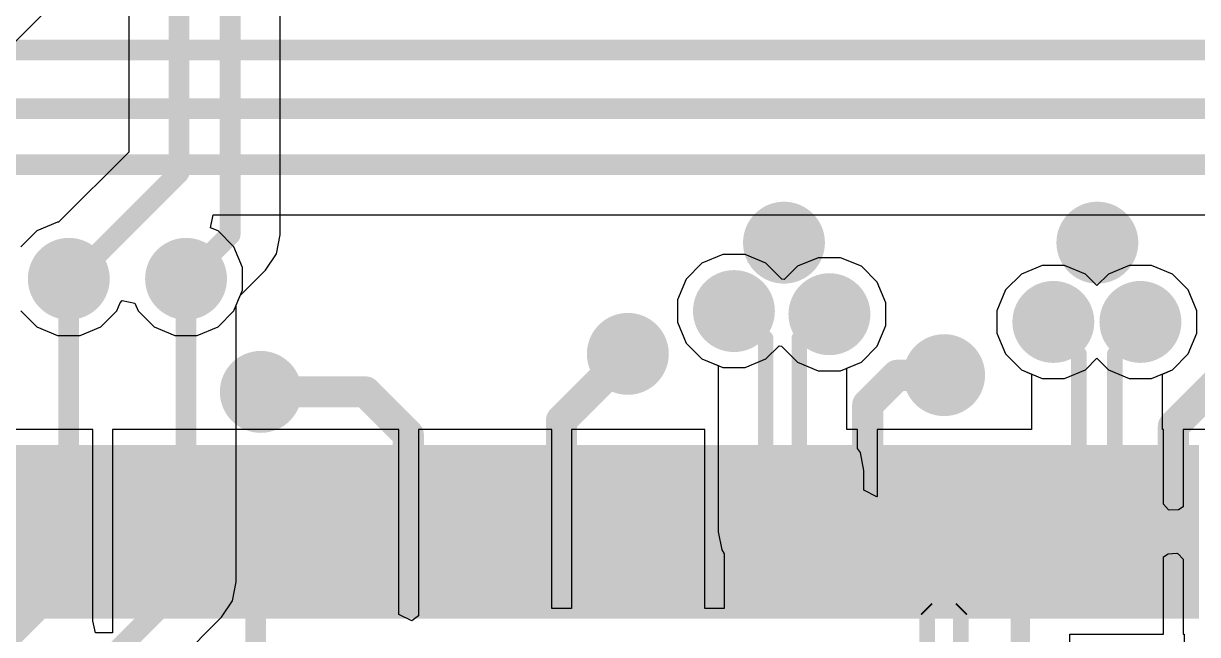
# Model space of a CAD drawing. Header units: millimetres. Extents: x 0 to 172, y 0 to 138.
# Drawn here: x 34.12 to 45.64, y 44.92 to 50.91 of the extents above; entities that cross this region are included whole.
import ezdxf

# ---------------------------------------------------------------- set-up
doc = ezdxf.new("R2010")
doc.units = ezdxf.units.MM
for name, color, linetype in [('BottomLayer', 5, 'Continuous'), ('BottomSolder', 6, 'Continuous'), ('TopLayer', 1, 'Continuous'), ('TopPaste', 8, 'Continuous'), ('TopSolder', 216, 'Continuous'), ('ViaHoleLayer', 16, 'Continuous')]:
    doc.layers.add(name, color=color, linetype=linetype)

# ---------------------------------------------------------------- blocks, each defined once
blk = doc.blocks.new('MM70_314B1_2_R300_33')
at = {"layer": 'TopLayer'}
for points in [[(60.04999928, 4.84999919), (60.34999868, 4.84999919), (60.34999868, 3.34999965), (60.04999928, 3.34999965)], [(60.55000081999999, 4.84999919), (60.85000021999999, 4.84999919), (60.85000021999999, 3.34999965), (60.55000081999999, 3.34999965)], [(61.04999982, 4.84999919), (61.34999922, 4.84999919), (61.34999922, 3.34999965), (61.04999982, 3.34999965)], [(61.54999881999999, 4.84999919), (61.84999822, 4.84999919), (61.84999822, 3.34999965), (61.54999881999999, 3.34999965)], [(62.05000036, 4.84999919), (62.34999976, 4.84999919), (62.34999976, 3.34999965), (62.05000036, 3.34999965)], [(62.54999936, 4.84999919), (62.84999875999999, 4.84999919), (62.84999875999999, 3.34999965), (62.54999936, 3.34999965)], [(63.05000089999999, 4.84999919), (63.3500003, 4.84999919), (63.3500003, 3.34999965), (63.05000089999999, 3.34999965)], [(63.54999989999999, 4.84999919), (63.8499993, 4.84999919), (63.8499993, 3.34999965), (63.54999989999999, 3.34999965)], [(64.0499989, 4.84999919), (64.3499983, 4.84999919), (64.3499983, 3.34999965), (64.0499989, 3.34999965)], [(64.55000043999999, 4.84999919), (64.84999984, 4.84999919), (64.84999984, 3.34999965), (64.55000043999999, 3.34999965)], [(65.04999944, 4.84999919), (65.34999884, 4.84999919), (65.34999884, 3.34999965), (65.04999944, 3.34999965)], [(65.55000098000001, 4.84999919), (65.85000038, 4.84999919), (65.85000038, 3.34999965), (65.55000098000001, 3.34999965)], [(66.04999998, 4.84999919), (66.34999938, 4.84999919), (66.34999938, 3.34999965), (66.04999998, 3.34999965)], [(66.54999898, 4.84999919), (66.84999837999999, 4.84999919), (66.84999837999999, 3.34999965), (66.54999898, 3.34999965)], [(67.05000052, 4.84999919), (67.34999992, 4.84999919), (67.34999992, 3.34999965), (67.05000052, 3.34999965)], [(67.54999951999999, 4.84999919), (67.84999892, 4.84999919), (67.84999892, 3.34999965), (67.54999951999999, 3.34999965)], [(68.05000106, 4.84999919), (68.35000045999999, 4.84999919), (68.35000045999999, 3.34999965), (68.05000106, 3.34999965)], [(68.55000006, 4.84999919), (68.84999945999999, 4.84999919), (68.84999945999999, 3.34999965), (68.55000006, 3.34999965)], [(69.04999905999999, 4.84999919), (69.34999846, 4.84999919), (69.34999846, 3.34999965), (69.04999905999999, 3.34999965)], [(69.5500006, 4.84999919), (69.85, 4.84999919), (69.85, 3.34999965), (69.5500006, 3.34999965)], [(70.0499996, 4.84999919), (70.349999, 4.84999919), (70.349999, 3.34999965), (70.0499996, 3.34999965)], [(70.55000113999999, 4.84999919), (70.85000054, 4.84999919), (70.85000054, 3.34999965), (70.55000113999999, 3.34999965)], [(71.05000014, 4.84999919), (71.34999954, 4.84999919), (71.34999954, 3.34999965), (71.05000014, 3.34999965)]]:
    blk.add_hatch(color=1, dxfattribs=at).paths.add_polyline_path(points)
at = {"layer": 'TopPaste'}
for points in [[(60.04999928, 4.84999919), (60.34999868, 4.84999919), (60.34999868, 3.34999965), (60.04999928, 3.34999965)], [(60.55000081999999, 4.84999919), (60.85000021999999, 4.84999919), (60.85000021999999, 3.34999965), (60.55000081999999, 3.34999965)], [(61.04999982, 4.84999919), (61.34999922, 4.84999919), (61.34999922, 3.34999965), (61.04999982, 3.34999965)], [(61.54999881999999, 4.84999919), (61.84999822, 4.84999919), (61.84999822, 3.34999965), (61.54999881999999, 3.34999965)], [(62.05000036, 4.84999919), (62.34999976, 4.84999919), (62.34999976, 3.34999965), (62.05000036, 3.34999965)], [(62.54999936, 4.84999919), (62.84999875999999, 4.84999919), (62.84999875999999, 3.34999965), (62.54999936, 3.34999965)], [(63.05000089999999, 4.84999919), (63.3500003, 4.84999919), (63.3500003, 3.34999965), (63.05000089999999, 3.34999965)], [(63.54999989999999, 4.84999919), (63.8499993, 4.84999919), (63.8499993, 3.34999965), (63.54999989999999, 3.34999965)], [(64.0499989, 4.84999919), (64.3499983, 4.84999919), (64.3499983, 3.34999965), (64.0499989, 3.34999965)], [(64.55000043999999, 4.84999919), (64.84999984, 4.84999919), (64.84999984, 3.34999965), (64.55000043999999, 3.34999965)], [(65.04999944, 4.84999919), (65.34999884, 4.84999919), (65.34999884, 3.34999965), (65.04999944, 3.34999965)], [(65.55000098000001, 4.84999919), (65.85000038, 4.84999919), (65.85000038, 3.34999965), (65.55000098000001, 3.34999965)], [(66.04999998, 4.84999919), (66.34999938, 4.84999919), (66.34999938, 3.34999965), (66.04999998, 3.34999965)], [(66.54999898, 4.84999919), (66.84999837999999, 4.84999919), (66.84999837999999, 3.34999965), (66.54999898, 3.34999965)], [(67.05000052, 4.84999919), (67.34999992, 4.84999919), (67.34999992, 3.34999965), (67.05000052, 3.34999965)], [(67.54999951999999, 4.84999919), (67.84999892, 4.84999919), (67.84999892, 3.34999965), (67.54999951999999, 3.34999965)], [(68.05000106, 4.84999919), (68.35000045999999, 4.84999919), (68.35000045999999, 3.34999965), (68.05000106, 3.34999965)], [(68.55000006, 4.84999919), (68.84999945999999, 4.84999919), (68.84999945999999, 3.34999965), (68.55000006, 3.34999965)], [(69.04999905999999, 4.84999919), (69.34999846, 4.84999919), (69.34999846, 3.34999965), (69.04999905999999, 3.34999965)], [(69.5500006, 4.84999919), (69.85, 4.84999919), (69.85, 3.34999965), (69.5500006, 3.34999965)], [(70.0499996, 4.84999919), (70.349999, 4.84999919), (70.349999, 3.34999965), (70.0499996, 3.34999965)], [(70.55000113999999, 4.84999919), (70.85000054, 4.84999919), (70.85000054, 3.34999965), (70.55000113999999, 3.34999965)], [(71.05000014, 4.84999919), (71.34999954, 4.84999919), (71.34999954, 3.34999965), (71.05000014, 3.34999965)]]:
    blk.add_hatch(color=8, dxfattribs=at).paths.add_polyline_path(points)
at = {"layer": 'TopSolder'}
for points in [[(59.94839928, 4.95159919), (60.45159868, 4.95159919), (60.45159868, 3.24839965), (59.94839928, 3.24839965)], [(60.44840082, 4.95159919), (60.95160021999999, 4.95159919), (60.95160021999999, 3.24839965), (60.44840082, 3.24839965)], [(60.94839981999999, 4.95159919), (61.45159922, 4.95159919), (61.45159922, 3.24839965), (60.94839981999999, 3.24839965)], [(61.44839881999999, 4.95159919), (61.95159822, 4.95159919), (61.95159822, 3.24839965), (61.44839881999999, 3.24839965)], [(61.94840036, 4.95159919), (62.45159975999999, 4.95159919), (62.45159975999999, 3.24839965), (61.94840036, 3.24839965)], [(62.44839936, 4.95159919), (62.95159876, 4.95159919), (62.95159876, 3.24839965), (62.44839936, 3.24839965)], [(62.9484009, 4.95159919), (63.4516003, 4.95159919), (63.4516003, 3.24839965), (62.9484009, 3.24839965)], [(63.44839989999999, 4.95159919), (63.9515993, 4.95159919), (63.9515993, 3.24839965), (63.44839989999999, 3.24839965)], [(63.9483989, 4.95159919), (64.4515983, 4.95159919), (64.4515983, 3.24839965), (63.9483989, 3.24839965)], [(64.44840044, 4.95159919), (64.95159983999999, 4.95159919), (64.95159983999999, 3.24839965), (64.44840044, 3.24839965)], [(64.94839943999999, 4.95159919), (65.45159884, 4.95159919), (65.45159884, 3.24839965), (64.94839943999999, 3.24839965)], [(65.44840098, 4.95159919), (65.95160038, 4.95159919), (65.95160038, 3.24839965), (65.44840098, 3.24839965)], [(65.94839998, 4.95159919), (66.45159937999999, 4.95159919), (66.45159937999999, 3.24839965), (65.94839998, 3.24839965)], [(66.44839898, 4.95159919), (66.95159838, 4.95159919), (66.95159838, 3.24839965), (66.44839898, 3.24839965)], [(66.94840051999999, 4.95159919), (67.45159991999999, 4.95159919), (67.45159991999999, 3.24839965), (66.94840051999999, 3.24839965)], [(67.44839952, 4.95159919), (67.95159892, 4.95159919), (67.95159892, 3.24839965), (67.44839952, 3.24839965)], [(67.94840106, 4.95159919), (68.45160046, 4.95159919), (68.45160046, 3.24839965), (67.94840106, 3.24839965)], [(68.44840006, 4.95159919), (68.95159946, 4.95159919), (68.95159946, 3.24839965), (68.44840006, 3.24839965)], [(68.94839906, 4.95159919), (69.45159846, 4.95159919), (69.45159846, 3.24839965), (68.94839906, 3.24839965)], [(69.4484006, 4.95159919), (69.9516, 4.95159919), (69.9516, 3.24839965), (69.4484006, 3.24839965)], [(69.9483996, 4.95159919), (70.451599, 4.95159919), (70.451599, 3.24839965), (69.9483996, 3.24839965)], [(70.44840114, 4.95159919), (70.95160054, 4.95159919), (70.95160054, 3.24839965), (70.44840114, 3.24839965)], [(70.94840013999999, 4.95159919), (71.45159954, 4.95159919), (71.45159954, 3.24839965), (70.94840013999999, 3.24839965)], [(71.44839913999999, 4.95159919), (71.95159853999999, 4.95159919), (71.95159853999999, 3.24839965), (71.44839913999999, 3.24839965)]]:
    blk.add_hatch(color=216, dxfattribs=at).paths.add_polyline_path(points)

msp = doc.modelspace()

# ---------------------------------------------------------------- hatches: boundary and pattern name
at = {"layer": 'BottomLayer'}
h = msp.add_hatch(color=5, dxfattribs=at)
edge = h.paths.add_edge_path()
edge.add_arc((41.5798, 48.7577003), 0.2999994, 0, 360)
h = msp.add_hatch(color=5, dxfattribs=at)
edge = h.paths.add_edge_path()
edge.add_arc((44.6532, 48.7577003), 0.2999994, 0, 360)
h = msp.add_hatch(color=5, dxfattribs=at)
edge = h.paths.add_edge_path()
edge.add_arc((34.56589734, 48.40309344), 0.2999994, 0, 360)
h = msp.add_hatch(color=5, dxfattribs=at)
edge = h.paths.add_edge_path()
edge.add_arc((35.71589758, 48.40309344), 0.2999994, 0, 360)
h = msp.add_hatch(color=5, dxfattribs=at)
edge = h.paths.add_edge_path()
edge.add_arc((41.08901358, 48.08710982), 0.2999994, 0, 360)
h = msp.add_hatch(color=5, dxfattribs=at)
edge = h.paths.add_edge_path()
edge.add_arc((42.02535156, 48.0562412), 0.2999994, 0, 360)
h = msp.add_hatch(color=5, dxfattribs=at)
edge = h.paths.add_edge_path()
edge.add_arc((44.2214, 47.9806), 0.2999994, 0, 360)
h = msp.add_hatch(color=5, dxfattribs=at)
edge = h.paths.add_edge_path()
edge.add_arc((45.07539879999999, 47.9806), 0.2999994, 0, 360)
h = msp.add_hatch(color=5, dxfattribs=at)
edge = h.paths.add_edge_path()
edge.add_arc((40.0483959, 47.66752468), 0.2999994, 0, 360)
h = msp.add_hatch(color=5, dxfattribs=at)
edge = h.paths.add_edge_path()
edge.add_arc((43.1502566, 47.45918879999999), 0.2999994, 0, 360)
h = msp.add_hatch(color=5, dxfattribs=at)
edge = h.paths.add_edge_path()
edge.add_arc((36.449, 47.2948), 0.2999994, 0, 360)
at = {"layer": 'BottomSolder'}
h = msp.add_hatch(color=6, dxfattribs=at)
edge = h.paths.add_edge_path()
edge.add_arc((41.5798, 48.7577003), 0.4015993999999999, 0, 360)
h = msp.add_hatch(color=6, dxfattribs=at)
edge = h.paths.add_edge_path()
edge.add_arc((44.6532, 48.7577003), 0.4015993999999999, 0, 360)
h = msp.add_hatch(color=6, dxfattribs=at)
edge = h.paths.add_edge_path()
edge.add_arc((34.56589734, 48.40309344), 0.4015993999999999, 0, 360)
h = msp.add_hatch(color=6, dxfattribs=at)
edge = h.paths.add_edge_path()
edge.add_arc((35.71589758, 48.40309344), 0.4015993999999999, 0, 360)
h = msp.add_hatch(color=6, dxfattribs=at)
edge = h.paths.add_edge_path()
edge.add_arc((41.08901358, 48.08710982), 0.4015993999999999, 0, 360)
h = msp.add_hatch(color=6, dxfattribs=at)
edge = h.paths.add_edge_path()
edge.add_arc((42.02535156, 48.0562412), 0.4015993999999999, 0, 360)
h = msp.add_hatch(color=6, dxfattribs=at)
edge = h.paths.add_edge_path()
edge.add_arc((44.2214, 47.9806), 0.4015993999999999, 0, 360)
h = msp.add_hatch(color=6, dxfattribs=at)
edge = h.paths.add_edge_path()
edge.add_arc((45.07539879999999, 47.9806), 0.4015993999999999, 0, 360)
h = msp.add_hatch(color=6, dxfattribs=at)
edge = h.paths.add_edge_path()
edge.add_arc((40.0483959, 47.66752468), 0.4015993999999999, 0, 360)
h = msp.add_hatch(color=6, dxfattribs=at)
edge = h.paths.add_edge_path()
edge.add_arc((43.1502566, 47.45918879999999), 0.4015993999999999, 0, 360)
h = msp.add_hatch(color=6, dxfattribs=at)
edge = h.paths.add_edge_path()
edge.add_arc((36.449, 47.2948), 0.4015993999999999, 0, 360)
at = {"layer": 'TopLayer'}
h = msp.add_hatch(color=1, dxfattribs=at)
edge = h.paths.add_edge_path()
edge.add_arc((41.5798, 48.7577003), 0.2999994, 0, 360)
h = msp.add_hatch(color=1, dxfattribs=at)
edge = h.paths.add_edge_path()
edge.add_arc((44.6532, 48.7577003), 0.2999994, 0, 360)
h = msp.add_hatch(color=1, dxfattribs=at)
edge = h.paths.add_edge_path()
edge.add_arc((34.56589734, 48.40309344), 0.2999994, 0, 360)
h = msp.add_hatch(color=1, dxfattribs=at)
edge = h.paths.add_edge_path()
edge.add_arc((35.71589758, 48.40309344), 0.2999994, 0, 360)
h = msp.add_hatch(color=1, dxfattribs=at)
edge = h.paths.add_edge_path()
edge.add_arc((41.08901358, 48.08710982), 0.2999994, 0, 360)
h = msp.add_hatch(color=1, dxfattribs=at)
edge = h.paths.add_edge_path()
edge.add_arc((42.02535156, 48.0562412), 0.2999994, 0, 360)
h = msp.add_hatch(color=1, dxfattribs=at)
edge = h.paths.add_edge_path()
edge.add_arc((44.2214, 47.9806), 0.2999994, 0, 360)
h = msp.add_hatch(color=1, dxfattribs=at)
edge = h.paths.add_edge_path()
edge.add_arc((45.07539879999999, 47.9806), 0.2999994, 0, 360)
h = msp.add_hatch(color=1, dxfattribs=at)
edge = h.paths.add_edge_path()
edge.add_arc((40.0483959, 47.66752468), 0.2999994, 0, 360)
h = msp.add_hatch(color=1, dxfattribs=at)
edge = h.paths.add_edge_path()
edge.add_arc((43.1502566, 47.45918879999999), 0.2999994, 0, 360)
h = msp.add_hatch(color=1, dxfattribs=at)
edge = h.paths.add_edge_path()
edge.add_arc((36.449, 47.2948), 0.2999994, 0, 360)
at = {"layer": 'TopSolder'}
h = msp.add_hatch(color=216, dxfattribs=at)
edge = h.paths.add_edge_path()
edge.add_arc((41.5798, 48.7577003), 0.4015993999999999, 0, 360)
h = msp.add_hatch(color=216, dxfattribs=at)
edge = h.paths.add_edge_path()
edge.add_arc((44.6532, 48.7577003), 0.4015993999999999, 0, 360)
h = msp.add_hatch(color=216, dxfattribs=at)
edge = h.paths.add_edge_path()
edge.add_arc((34.56589734, 48.40309344), 0.4015993999999999, 0, 360)
h = msp.add_hatch(color=216, dxfattribs=at)
edge = h.paths.add_edge_path()
edge.add_arc((35.71589758, 48.40309344), 0.4015993999999999, 0, 360)
h = msp.add_hatch(color=216, dxfattribs=at)
edge = h.paths.add_edge_path()
edge.add_arc((41.08901358, 48.08710982), 0.4015993999999999, 0, 360)
h = msp.add_hatch(color=216, dxfattribs=at)
edge = h.paths.add_edge_path()
edge.add_arc((42.02535156, 48.0562412), 0.4015993999999999, 0, 360)
h = msp.add_hatch(color=216, dxfattribs=at)
edge = h.paths.add_edge_path()
edge.add_arc((44.2214, 47.9806), 0.4015993999999999, 0, 360)
h = msp.add_hatch(color=216, dxfattribs=at)
edge = h.paths.add_edge_path()
edge.add_arc((45.07539879999999, 47.9806), 0.4015993999999999, 0, 360)
h = msp.add_hatch(color=216, dxfattribs=at)
edge = h.paths.add_edge_path()
edge.add_arc((40.0483959, 47.66752468), 0.4015993999999999, 0, 360)
h = msp.add_hatch(color=216, dxfattribs=at)
edge = h.paths.add_edge_path()
edge.add_arc((43.1502566, 47.45918879999999), 0.4015993999999999, 0, 360)
h = msp.add_hatch(color=216, dxfattribs=at)
edge = h.paths.add_edge_path()
edge.add_arc((36.449, 47.2948), 0.4015993999999999, 0, 360)
at = {"layer": 'ViaHoleLayer'}
h = msp.add_hatch(color=16, dxfattribs=at)
edge = h.paths.add_edge_path()
edge.add_arc((41.5798, 48.7577003), 0.1499997, 0, 360)
h = msp.add_hatch(color=16, dxfattribs=at)
edge = h.paths.add_edge_path()
edge.add_arc((44.6532, 48.7577003), 0.1499997, 0, 360)
h = msp.add_hatch(color=16, dxfattribs=at)
edge = h.paths.add_edge_path()
edge.add_arc((34.56589734, 48.40309344), 0.1499997, 0, 360)
h = msp.add_hatch(color=16, dxfattribs=at)
edge = h.paths.add_edge_path()
edge.add_arc((35.71589758, 48.40309344), 0.1499997, 0, 360)
h = msp.add_hatch(color=16, dxfattribs=at)
edge = h.paths.add_edge_path()
edge.add_arc((41.08901358, 48.08710982), 0.1499997, 0, 360)
h = msp.add_hatch(color=16, dxfattribs=at)
edge = h.paths.add_edge_path()
edge.add_arc((42.02535156, 48.0562412), 0.1499997, 0, 360)
h = msp.add_hatch(color=16, dxfattribs=at)
edge = h.paths.add_edge_path()
edge.add_arc((44.2214, 47.9806), 0.1499997, 0, 360)
h = msp.add_hatch(color=16, dxfattribs=at)
edge = h.paths.add_edge_path()
edge.add_arc((45.07539879999999, 47.9806), 0.1499997, 0, 360)
h = msp.add_hatch(color=16, dxfattribs=at)
edge = h.paths.add_edge_path()
edge.add_arc((40.0483959, 47.66752468), 0.1499997, 0, 360)
h = msp.add_hatch(color=16, dxfattribs=at)
edge = h.paths.add_edge_path()
edge.add_arc((43.1502566, 47.45918879999999), 0.1499997, 0, 360)
h = msp.add_hatch(color=16, dxfattribs=at)
edge = h.paths.add_edge_path()
edge.add_arc((36.449, 47.2948), 0.1499997, 0, 360)

# ---------------------------------------------------------------- linework, layer by layer
at = {"layer": 'BottomLayer'}
for p, q in [((35.95497, 48.9037122), (35.9802303, 49.0307122)), ((35.9802303, 49.0307122), (48.3920546, 49.0307122)), ((36.02971204, 48.87275214), (35.95497, 48.9037122)), ((36.18555627999999, 48.7169079), (36.02971204, 48.87275214)), ((36.26989698, 48.51329134), (36.18555627999999, 48.7169079)), ((40.97881568, 48.64110922), (40.77519912, 48.55676852)), ((41.19921148, 48.64110922), (40.97881568, 48.64110922)), ((41.40282804, 48.55676852), (41.19921148, 48.64110922)), ((41.91515366, 48.6102406), (41.7115371, 48.52589989999999)), ((42.13554946, 48.6102406), (41.91515366, 48.6102406)), ((42.33916602, 48.52589989999999), (42.13554946, 48.6102406)), ((36.26989698, 48.29289554), (36.26989698, 48.51329134)), ((40.77519912, 48.55676852), (40.61935488, 48.40092428)), ((41.55866973999999, 48.40092682), (41.40282804, 48.55676852)), ((41.7115371, 48.52589989999999), (41.58193614, 48.39629893999999)), ((42.49501026, 48.37005566), (42.33916602, 48.52589989999999)), ((44.1112021, 48.5345994), (43.90758554, 48.4502587)), ((44.3315979, 48.5345994), (44.1112021, 48.5345994)), ((44.53521446, 48.4502587), (44.3315979, 48.5345994)), ((44.96520089999999, 48.5345994), (44.76158434, 48.4502587)), ((45.1855967, 48.5345994), (44.96520089999999, 48.5345994)), ((45.38921326, 48.4502587), (45.1855967, 48.5345994)), ((40.61935488, 48.40092428), (40.53501418, 48.19730772)), ((41.58193614, 48.39629893999999), (41.55866973999999, 48.40092682)), ((42.57935096, 48.1664391), (42.49501026, 48.37005566)), ((43.90758554, 48.4502587), (43.75174129999999, 48.29441446)), ((44.6483994, 48.33707376), (44.53521446, 48.4502587)), ((44.76158434, 48.4502587), (44.6483994, 48.33707376)), ((45.5450575, 48.29441446), (45.38921326, 48.4502587)), ((36.20795146, 48.14334542), (36.26989698, 48.29289554)), ((43.75174129999999, 48.29441446), (43.6674006, 48.0907979)), ((45.6293982, 48.0907979), (45.5450575, 48.29441446)), ((36.20795146, 45.43341942), (36.20795146, 48.14334542)), ((40.53501418, 48.19730772), (40.53501418, 47.97691192)), ((42.57935096, 47.94604329999999), (42.57935096, 48.1664391)), ((43.6674006, 48.0907979), (43.6674006, 47.8704021)), ((45.6293982, 47.8704021), (45.6293982, 48.0907979)), ((40.53501418, 47.97691192), (40.61935488, 47.77329536)), ((42.49501026, 47.74242674), (42.57935096, 47.94604329999999)), ((43.6674006, 47.8704021), (43.75174129999999, 47.66678554)), ((45.5450575, 47.66678554), (45.6293982, 47.8704021)), ((40.61935488, 47.77329536), (40.77519912, 47.61745111999999)), ((41.40282804, 47.61745111999999), (41.532429, 47.74705208)), ((41.532429, 47.74705208), (41.5556954, 47.74242419999999)), ((41.5556954, 47.74242419999999), (41.7115371, 47.5865825)), ((42.33916602, 47.5865825), (42.49501026, 47.74242674)), ((40.77519912, 47.61745111999999), (40.97881568, 47.53311042)), ((41.19921148, 47.53311042), (41.40282804, 47.61745111999999)), ((41.7115371, 47.5865825), (41.91515366, 47.50224179999999)), ((42.13554946, 47.50224179999999), (42.33916602, 47.5865825)), ((43.75174129999999, 47.66678554), (43.90758554, 47.5109413)), ((44.53521446, 47.5109413), (44.6483994, 47.62412624)), ((44.6483994, 47.62412624), (44.76158434, 47.5109413)), ((45.38921326, 47.5109413), (45.5450575, 47.66678554)), ((40.97881568, 47.53311042), (41.19921148, 47.53311042)), ((41.91515366, 47.50224179999999), (42.13554946, 47.50224179999999)), ((43.90758554, 47.5109413), (44.1112021, 47.4266006)), ((44.3315979, 47.4266006), (44.53521446, 47.5109413)), ((44.76158434, 47.5109413), (44.96520089999999, 47.4266006)), ((45.1855967, 47.4266006), (45.38921326, 47.5109413)), ((44.1112021, 47.4266006), (44.3315979, 47.4266006)), ((44.96520089999999, 47.4266006), (45.1855967, 47.4266006)), ((36.17049661999999, 45.24511905999999), (36.20795146, 45.43341942)), ((36.06383186, 45.08548514), (36.17049661999999, 45.24511905999999)), ((32.96765314, 41.98930642), (36.06383186, 45.08548514))]:
    msp.add_line(p, q, dxfattribs=at)
at = {"layer": 'BottomLayer', "const_width": 0.2032}
for points in [[(12.86504666, 50.64747808), (51.25583347999999, 50.64747808)], [(29.49069032, 50.07075584), (52.1641832, 50.07075584)], [(30.63447264, 49.52276608), (52.74889627999999, 49.52276608)], [(34.56589734, 45.45122481999999), (34.56589734, 48.40309344)], [(35.71589758, 45.43341942), (35.71589758, 48.40309344)], [(31.6355984, 42.52092588), (34.56589734, 45.45122481999999)], [(32.47559926, 42.1931211), (35.71589758, 45.43341942)]]:
    msp.add_lwpolyline(points, dxfattribs=at)
at = {"layer": 'BottomLayer', "const_width": 0.1016}
for points in [[(34.51509734, 48.40309344, 1), (34.61669734, 48.40309344, 1)], [(35.66509757999999, 48.40309344, 1), (35.76669758, 48.40309344, 1)], [(34.51509734, 45.45122481999999, 1), (34.61669734, 45.45122481999999, 1)], [(34.51509734, 45.45122481999999, 1), (34.61669734, 45.45122481999999, 1)], [(35.66509757999999, 45.43341942, 1), (35.76669758, 45.43341942, 1)], [(35.66509757999999, 45.43341942, 1), (35.76669758, 45.43341942, 1)]]:
    msp.add_lwpolyline(points, format="xyb", close=True, dxfattribs=at)
at = {"layer": 'TopLayer'}
for p, q in [((33.14045188, 49.82829252), (34.99633082, 51.68417145999999)), ((35.1539429, 51.69145618), (35.1539429, 49.64551412)), ((36.64044996, 48.83559194), (36.64044996, 51.66597743999999)), ((35.1539429, 49.64551412), (34.46552162, 48.95709284)), ((34.45569944, 48.95709284), (34.25208288, 48.87275214)), ((34.46552162, 48.95709284), (34.45569944, 48.95709284)), ((34.25208288, 48.87275214), (34.09623864, 48.7169079)), ((36.60299512, 48.64728904), (36.64044996, 48.83559194)), ((36.49633036, 48.48765766), (36.60299512, 48.64728904)), ((40.97881568, 48.64110922), (40.77519912, 48.55676852)), ((41.19921148, 48.64110922), (40.97881568, 48.64110922)), ((41.40282804, 48.55676852), (41.19921148, 48.64110922)), ((41.91515366, 48.6102406), (41.7115371, 48.52589989999999)), ((42.13554946, 48.6102406), (41.91515366, 48.6102406)), ((42.33916602, 48.52589989999999), (42.13554946, 48.6102406)), ((36.2475018, 48.2388291), (36.49633036, 48.48765766)), ((40.77519912, 48.55676852), (40.61935488, 48.40092428)), ((41.55866973999999, 48.40092682), (41.40282804, 48.55676852)), ((41.7115371, 48.52589989999999), (41.58193614, 48.39629893999999)), ((42.49501026, 48.37005566), (42.33916602, 48.52589989999999)), ((44.1112021, 48.5345994), (43.90758554, 48.4502587)), ((44.3315979, 48.5345994), (44.1112021, 48.5345994)), ((44.53521446, 48.4502587), (44.3315979, 48.5345994)), ((44.96520089999999, 48.5345994), (44.76158434, 48.4502587)), ((45.1855967, 48.5345994), (44.96520089999999, 48.5345994)), ((45.38921326, 48.4502587), (45.1855967, 48.5345994)), ((40.61935488, 48.40092428), (40.53501418, 48.19730772)), ((41.58193614, 48.39629893999999), (41.55866973999999, 48.40092682)), ((42.57935096, 48.1664391), (42.49501026, 48.37005566)), ((43.90758554, 48.4502587), (43.75174129999999, 48.29441446)), ((44.6483994, 48.33707376), (44.53521446, 48.4502587)), ((44.76158434, 48.4502587), (44.6483994, 48.33707376)), ((45.5450575, 48.29441446), (45.38921326, 48.4502587)), ((43.75174129999999, 48.29441446), (43.6674006, 48.0907979)), ((45.6293982, 48.0907979), (45.5450575, 48.29441446)), ((35.03555604, 48.08927898), (35.06816202, 48.16799612)), ((35.06816202, 48.16799612), (35.09020414, 48.19003824)), ((35.09020414, 48.19003824), (35.21476574, 48.16526054)), ((35.21476574, 48.16526054), (35.24623888, 48.08927898)), ((36.18555627999999, 48.08927898), (36.2475018, 48.2388291)), ((40.53501418, 48.19730772), (40.53501418, 47.97691192)), ((42.57935096, 47.94604329999999), (42.57935096, 48.1664391)), ((34.09623864, 48.08927898), (34.25208288, 47.93343474)), ((34.8797118, 47.93343474), (35.03555604, 48.08927898)), ((35.24623888, 48.08927898), (35.40208312, 47.93343474)), ((36.02971204, 47.93343474), (36.18555627999999, 48.08927898)), ((43.6674006, 48.0907979), (43.6674006, 47.8704021)), ((45.6293982, 47.8704021), (45.6293982, 48.0907979)), ((34.25208288, 47.93343474), (34.45569944, 47.84909404)), ((34.67609524, 47.84909404), (34.8797118, 47.93343474)), ((35.40208312, 47.93343474), (35.60569967999999, 47.84909404)), ((35.82609548, 47.84909404), (36.02971204, 47.93343474)), ((40.53501418, 47.97691192), (40.61935488, 47.77329536)), ((42.49501026, 47.74242674), (42.57935096, 47.94604329999999)), ((34.45569944, 47.84909404), (34.67609524, 47.84909404)), ((35.60569967999999, 47.84909404), (35.82609548, 47.84909404)), ((43.6674006, 47.8704021), (43.75174129999999, 47.66678554)), ((45.5450575, 47.66678554), (45.6293982, 47.8704021)), ((40.61935488, 47.77329536), (40.77519912, 47.61745111999999)), ((42.33916602, 47.5865825), (42.49501026, 47.74242674)), ((40.77519912, 47.61745111999999), (40.93344365999999, 47.55190388)), ((42.19595574, 47.52726334), (42.33916602, 47.5865825)), ((43.75174129999999, 47.66678554), (43.90758554, 47.5109413)), ((45.38921326, 47.5109413), (45.5450575, 47.66678554)), ((40.93344365999999, 47.55190388), (40.93344365999999, 45.92440142)), ((42.19595574, 46.9271985), (42.19595574, 47.52726334)), ((43.90758554, 47.5109413), (44.00604355999999, 47.47015906)), ((44.00604355999999, 47.47015906), (44.00604355999999, 47.04777992)), ((45.29075524, 47.47015906), (45.38921326, 47.5109413)), ((45.29075524, 46.9271985), (45.29075524, 47.47015906)), ((44.00604355999999, 47.04777992), (44.00604102, 47.04776722)), ((44.00604102, 47.04776722), (44.00604102, 46.9271985)), ((34.80239674, 46.9271985), (31.9943988, 46.9271985)), ((34.80239674, 45.0494527), (34.80239674, 46.9271985)), ((37.80239581999999, 46.9271985), (34.99439788, 46.9271985)), ((34.99439788, 46.9271985), (34.99439788, 44.93259999999999)), ((37.80239581999999, 45.11137028), (37.80239581999999, 46.9271985)), ((39.3023979, 46.9271985), (37.99439696, 46.9271985)), ((37.99439696, 46.9271985), (37.99439696, 45.09854836)), ((39.3023979, 45.17015604), (39.3023979, 46.9271985)), ((40.80239744, 46.9271985), (39.4943965, 46.9271985)), ((39.4943965, 46.9271985), (39.4943965, 45.17015604)), ((40.80239744, 45.17015604), (40.80239744, 46.9271985)), ((42.30239698, 46.9271985), (42.19595574, 46.9271985)), ((42.30239698, 46.74150925999999), (42.30239698, 46.9271985)), ((44.00604102, 46.9271985), (42.49439811999999, 46.9271985)), ((42.49439811999999, 46.9271985), (42.49439811999999, 46.26910736)), ((45.30239606, 46.9271985), (45.29075524, 46.9271985)), ((45.30239606, 46.19260001999999), (45.30239606, 46.9271985)), ((46.41345047999999, 46.9271985), (45.49439719999999, 46.9271985)), ((45.49439719999999, 46.9271985), (45.49439719999999, 46.16726098)), ((42.32906952, 46.70159316), (42.30239698, 46.74150925999999)), ((42.36455332, 46.52320133999999), (42.32906952, 46.70159316)), ((42.36455332, 46.33092588), (42.36455332, 46.52320133999999)), ((42.49155332, 46.26699662), (42.36455332, 46.33092588)), ((42.49439811999999, 46.26910736), (42.49155332, 46.26699662)), ((45.35083894, 46.13785286), (45.30239606, 46.19260001999999)), ((45.3626601, 46.1341851), (45.35083894, 46.13785286)), ((45.44867465999999, 46.13896792), (45.3626601, 46.1341851)), ((45.49439719999999, 46.16726098), (45.44867465999999, 46.13896792)), ((40.93344365999999, 45.92440142), (40.96892746, 45.74601214)), ((40.96892746, 45.74601214), (40.99439858, 45.70789181999999)), ((45.34811859999999, 45.70743208), (45.43413316, 45.7122149)), ((45.43413316, 45.7122149), (45.44595432, 45.70854713999999)), ((40.99439858, 45.70789181999999), (40.99439858, 45.17015604)), ((45.30239606, 45.67913902), (45.34811859999999, 45.70743208)), ((45.30239606, 44.91920149999999), (45.30239606, 45.67913902)), ((45.44595432, 45.70854713999999), (45.49439719999999, 45.65379998)), ((45.49439719999999, 45.65379998), (45.49439719999999, 44.91920149999999)), ((39.4943965, 45.17015604), (39.3023979, 45.17015604)), ((40.99439858, 45.17015604), (40.80239744, 45.17015604)), ((34.82690012, 44.93259999999999), (34.80239674, 45.0494527)), ((37.92939582, 45.0513704), (37.80239581999999, 45.11137028)), ((37.99439696, 45.09854836), (37.92939582, 45.0513704)), ((34.99439788, 44.93259999999999), (34.82690012, 44.93259999999999)), ((44.38334532, 44.05357712), (44.38334532, 44.91920149999999)), ((44.38334532, 44.91920149999999), (45.30239606, 44.91920149999999)), ((45.49439719999999, 44.91920149999999), (45.50490264, 44.91920149999999)), ((45.50490264, 44.91920149999999), (45.50490264, 44.43497336))]:
    msp.add_line(p, q, dxfattribs=at)
for points, const_width in [([(35.64599678, 49.44169943999999), (35.64599678, 54.12079854)], 0.2032), ([(36.14839608, 48.83559194), (36.14839608, 54.12319884)], 0.2032), ([(34.60739078, 48.40309344), (35.64599678, 49.44169943999999)], 0.2032), ([(35.71589758, 48.40309344), (36.14839608, 48.83559194)], 0.2032), ([(34.56589734, 48.40309344), (34.60739078, 48.40309344)], 0.2032), ([(41.08901358, 48.08710982), (41.13241456, 48.08710982)], 0.1524), ([(41.13241456, 48.08710982), (41.3995997, 47.81992468)], 0.1524), ([(41.72979969999999, 47.81992468), (41.96611622, 48.0562412)], 0.1524), ([(41.96611622, 48.0562412), (42.02535156, 48.0562412)], 0.1524), ([(44.2214, 47.91832428), (44.2214, 47.9806)], 0.1524), ([(45.07539879999999, 47.91832428), (45.07539879999999, 47.9806)], 0.1524), ([(44.2214, 47.91832428), (44.4721996, 47.66752468)], 0.1524), ([(44.82459919999999, 47.66752468), (45.07539879999999, 47.91832428)], 0.1524), ([(45.3983979, 46.95791217999999), (46.25767228, 47.81718656)], 0.3048), ([(39.3983972, 47.01752597999999), (40.0483959, 47.66752468)], 0.3048), ([(41.3995997, 45.92440142), (41.3995997, 47.81992468)], 0.1524), ([(41.72979969999999, 46.68627695999999), (41.72979969999999, 47.81992468)], 0.1524), ([(44.4721996, 47.04776975999999), (44.4721996, 47.66752468)], 0.1524), ([(44.82459919999999, 46.90180358), (44.82459919999999, 47.66752468)], 0.1524), ([(42.40079658, 47.16775174), (42.69062581999999, 47.45758098)], 0.3048), ([(42.69062581999999, 47.45758098), (43.14864878, 47.45758098)], 0.3048), ([(43.14864878, 47.45758098), (43.1502566, 47.45918879999999)], 0.3048), ([(36.449, 47.2948), (37.47476884, 47.2948)], 0.3048), ([(37.47476884, 47.2948), (37.89599736, 46.87357148)], 0.3048), ([(42.40079658, 45.9256003), (42.40079658, 47.16775174)], 0.3048), ([(39.3983972, 45.9232), (39.3983972, 47.01752597999999)], 0.3048), ([(44.47219706, 47.04776722), (44.4721996, 47.04776975999999)], 0.1524), ([(44.47219706, 45.9969997), (44.47219706, 47.04776722)], 0.1524), ([(45.3983979, 45.9232), (45.3983979, 46.95791217999999)], 0.3048), ([(37.89599736, 45.9256003), (37.89599736, 46.87357148)], 0.3048), ([(44.82459666, 46.90180104), (44.82459919999999, 46.90180358)], 0.1524), ([(44.82459666, 45.9969997), (44.82459666, 46.90180104)], 0.1524), ([(41.72979969999999, 46.68627695999999), (41.81907562, 46.59700103999999)], 0.1524), ([(41.81907562, 46.59700103999999), (41.82459758, 46.59700103999999)], 0.1524), ([(41.82459758, 46.59700103999999), (41.89839728, 46.52320133999999)], 0.1524), ([(41.89839728, 45.9232), (41.89839728, 46.52320133999999)], 0.1524), ([(37.89599736, 45.9256003), (37.89839766, 45.9232)], 0.3048), ([(42.39839628, 45.9232), (42.40079658, 45.9256003)], 0.3048), ([(44.39839736, 45.9232), (44.47219706, 45.9969997)], 0.1524), ([(44.82459666, 45.9969997), (44.89839635999999, 45.9232)], 0.1524), ([(36.39839812, 44.67879812), (36.39839812, 45.9232)], 0.2032), ([(42.89839782, 45.9232), (42.97219752, 45.8494003)], 0.1524), ([(43.32459712, 45.8494003), (43.39839681999999, 45.9232)], 0.1524), ([(43.89839836, 43.85270376), (43.89839836, 45.9232)], 0.1892554), ([(42.97219752, 45.17122284), (42.97219752, 45.8494003)], 0.1524), ([(43.32459712, 45.17122284), (43.32459712, 45.8494003)], 0.1524), ([(42.97219752, 45.17122284), (42.98329732, 45.16012303999999)], 0.1524), ([(42.98329732, 44.83749478), (42.98329732, 45.16012303999999)], 0.1524), ([(43.31349732, 45.16012303999999), (43.32459712, 45.17122284)], 0.1524), ([(43.31349732, 44.70072339999999), (43.31349732, 45.16012303999999)], 0.1524)]:
    msp.add_lwpolyline(points, dxfattribs=dict(at, const_width=const_width))
for points, const_width in [([(35.59519678, 49.44169943999999, 1), (35.69679678, 49.44169943999999, 1)], 0.1016), ([(35.59519678, 49.44169943999999, 1), (35.69679678, 49.44169943999999, 1)], 0.1016), ([(36.09759608, 48.83559194, 1), (36.19919607999999, 48.83559194, 1)], 0.1016), ([(36.09759608, 48.83559194, 1), (36.19919607999999, 48.83559194, 1)], 0.1016), ([(34.51509734, 48.40309344, 1), (34.61669734, 48.40309344, 1)], 0.1016), ([(34.55659078, 48.40309344, 1), (34.65819078, 48.40309344, 1)], 0.1016), ([(34.55659078, 48.40309344, 1), (34.65819078, 48.40309344, 1)], 0.1016), ([(35.66509757999999, 48.40309344, 1), (35.76669758, 48.40309344, 1)], 0.1016), ([(41.05091358, 48.08710982, 1), (41.12711358, 48.08710982, 1)], 0.0762), ([(41.09431455999999, 48.08710982, 1), (41.17051456, 48.08710982, 1)], 0.0762), ([(41.09431455999999, 48.08710982, 1), (41.17051456, 48.08710982, 1)], 0.0762), ([(41.92801622, 48.0562412, 1), (42.00421622, 48.0562412, 1)], 0.0762), ([(41.92801622, 48.0562412, 1), (42.00421622, 48.0562412, 1)], 0.0762), ([(41.98725156, 48.0562412, 1), (42.06345156, 48.0562412, 1)], 0.0762), ([(44.1833, 47.9806, 1), (44.2595, 47.9806, 1)], 0.0762), ([(45.0372988, 47.9806, 1), (45.1134988, 47.9806, 1)], 0.0762), ([(44.1833, 47.91832428, 1), (44.2595, 47.91832428, 1)], 0.0762), ([(44.1833, 47.91832428, 1), (44.2595, 47.91832428, 1)], 0.0762), ([(45.0372988, 47.91832428, 1), (45.1134988, 47.91832428, 1)], 0.0762), ([(45.0372988, 47.91832428, 1), (45.1134988, 47.91832428, 1)], 0.0762), ([(39.9721959, 47.66752468, 1), (40.1245959, 47.66752468, 1)], 0.1524), ([(41.3614997, 47.81992468, 1), (41.4376997, 47.81992468, 1)], 0.0762), ([(41.3614997, 47.81992468, 1), (41.4376997, 47.81992468, 1)], 0.0762), ([(41.6916997, 47.81992468, 1), (41.76789969999999, 47.81992468, 1)], 0.0762), ([(41.6916997, 47.81992468, 1), (41.76789969999999, 47.81992468, 1)], 0.0762), ([(44.4340996, 47.66752468, 1), (44.5102996, 47.66752468, 1)], 0.0762), ([(44.4340996, 47.66752468, 1), (44.5102996, 47.66752468, 1)], 0.0762), ([(44.78649919999999, 47.66752468, 1), (44.8626992, 47.66752468, 1)], 0.0762), ([(44.78649919999999, 47.66752468, 1), (44.8626992, 47.66752468, 1)], 0.0762), ([(42.61442582, 47.45758098, 1), (42.76682582, 47.45758098, 1)], 0.1524), ([(42.61442582, 47.45758098, 1), (42.76682582, 47.45758098, 1)], 0.1524), ([(43.07244877999999, 47.45758098, 1), (43.22484877999999, 47.45758098, 1)], 0.1524), ([(43.07244877999999, 47.45758098, 1), (43.22484877999999, 47.45758098, 1)], 0.1524), ([(43.0740566, 47.45918879999999, 1), (43.2264566, 47.45918879999999, 1)], 0.1524), ([(36.3728, 47.2948, 1), (36.5252, 47.2948, 1)], 0.1524), ([(37.39856884, 47.2948, 1), (37.55096884, 47.2948, 1)], 0.1524), ([(37.39856884, 47.2948, 1), (37.55096884, 47.2948, 1)], 0.1524), ([(42.32459658, 47.16775174, 1), (42.47699658, 47.16775174, 1)], 0.1524), ([(42.32459658, 47.16775174, 1), (42.47699658, 47.16775174, 1)], 0.1524), ([(39.3221972, 47.01752597999999, 1), (39.4745972, 47.01752597999999, 1)], 0.1524), ([(39.3221972, 47.01752597999999, 1), (39.4745972, 47.01752597999999, 1)], 0.1524), ([(44.43409706, 47.04776722, 1), (44.51029706, 47.04776722, 1)], 0.0762), ([(44.43409706, 47.04776722, 1), (44.51029706, 47.04776722, 1)], 0.0762), ([(44.4340996, 47.04776975999999, 1), (44.5102996, 47.04776975999999, 1)], 0.0762), ([(44.4340996, 47.04776975999999, 1), (44.5102996, 47.04776975999999, 1)], 0.0762), ([(45.3221979, 46.95791217999999, 1), (45.4745979, 46.95791217999999, 1)], 0.1524), ([(45.3221979, 46.95791217999999, 1), (45.4745979, 46.95791217999999, 1)], 0.1524), ([(37.81979736, 46.87357148, 1), (37.97219736, 46.87357148, 1)], 0.1524), ([(37.81979736, 46.87357148, 1), (37.97219736, 46.87357148, 1)], 0.1524), ([(44.78649666, 46.90180104, 1), (44.86269666, 46.90180104, 1)], 0.0762), ([(44.78649666, 46.90180104, 1), (44.86269666, 46.90180104, 1)], 0.0762), ([(44.78649919999999, 46.90180358, 1), (44.8626992, 46.90180358, 1)], 0.0762), ([(44.78649919999999, 46.90180358, 1), (44.8626992, 46.90180358, 1)], 0.0762), ([(41.6916997, 46.68627695999999, 1), (41.76789969999999, 46.68627695999999, 1)], 0.0762), ([(41.6916997, 46.68627695999999, 1), (41.76789969999999, 46.68627695999999, 1)], 0.0762), ([(41.78097561999999, 46.59700103999999, 1), (41.85717562, 46.59700103999999, 1)], 0.0762), ([(41.78097561999999, 46.59700103999999, 1), (41.85717562, 46.59700103999999, 1)], 0.0762), ([(41.78649758, 46.59700103999999, 1), (41.86269758, 46.59700103999999, 1)], 0.0762), ([(41.78649758, 46.59700103999999, 1), (41.86269758, 46.59700103999999, 1)], 0.0762), ([(41.86029728, 46.52320133999999, 1), (41.93649728, 46.52320133999999, 1)], 0.0762), ([(41.86029728, 46.52320133999999, 1), (41.93649728, 46.52320133999999, 1)], 0.0762), ([(37.81979736, 45.9256003, 1), (37.97219736, 45.9256003, 1)], 0.1524), ([(37.81979736, 45.9256003, 1), (37.97219736, 45.9256003, 1)], 0.1524), ([(37.82219766, 45.9232, 1), (37.97459766, 45.9232, 1)], 0.1524), ([(39.3221972, 45.9232, 1), (39.4745972, 45.9232, 1)], 0.1524), ([(42.32219627999999, 45.9232, 1), (42.47459627999999, 45.9232, 1)], 0.1524), ([(42.32459658, 45.9256003, 1), (42.47699658, 45.9256003, 1)], 0.1524), ([(42.32459658, 45.9256003, 1), (42.47699658, 45.9256003, 1)], 0.1524), ([(44.43409706, 45.9969997, 1), (44.51029706, 45.9969997, 1)], 0.0762), ([(44.43409706, 45.9969997, 1), (44.51029706, 45.9969997, 1)], 0.0762), ([(44.78649666, 45.9969997, 1), (44.86269666, 45.9969997, 1)], 0.0762), ([(44.78649666, 45.9969997, 1), (44.86269666, 45.9969997, 1)], 0.0762), ([(45.3221979, 45.9232, 1), (45.4745979, 45.9232, 1)], 0.1524), ([(36.34759811999999, 45.9232, 1), (36.44919812, 45.9232, 1)], 0.1016), ([(41.3614997, 45.92440142, 1), (41.4376997, 45.92440142, 1)], 0.0762), ([(41.86029728, 45.9232, 1), (41.93649728, 45.9232, 1)], 0.0762), ([(42.86029782, 45.9232, 1), (42.93649781999999, 45.9232, 1)], 0.0762), ([(43.36029681999999, 45.9232, 1), (43.43649682, 45.9232, 1)], 0.0762), ([(43.85108578, 45.9232, 1), (43.94571094, 45.9232, 1)], 0.0946277), ([(44.36029736, 45.9232, 1), (44.43649736, 45.9232, 1)], 0.0762), ([(44.86029636, 45.9232, 1), (44.93649636, 45.9232, 1)], 0.0762), ([(42.93409751999999, 45.8494003, 1), (43.01029751999999, 45.8494003, 1)], 0.0762), ([(42.93409751999999, 45.8494003, 1), (43.01029751999999, 45.8494003, 1)], 0.0762), ([(43.28649711999999, 45.8494003, 1), (43.36269712, 45.8494003, 1)], 0.0762), ([(43.28649711999999, 45.8494003, 1), (43.36269712, 45.8494003, 1)], 0.0762), ([(42.93409751999999, 45.17122284, 1), (43.01029751999999, 45.17122284, 1)], 0.0762), ([(42.93409751999999, 45.17122284, 1), (43.01029751999999, 45.17122284, 1)], 0.0762), ([(42.94519732, 45.16012303999999, 1), (43.02139732, 45.16012303999999, 1)], 0.0762), ([(42.94519732, 45.16012303999999, 1), (43.02139732, 45.16012303999999, 1)], 0.0762), ([(43.27539732, 45.16012303999999, 1), (43.35159732, 45.16012303999999, 1)], 0.0762), ([(43.27539732, 45.16012303999999, 1), (43.35159732, 45.16012303999999, 1)], 0.0762), ([(43.28649711999999, 45.17122284, 1), (43.36269712, 45.17122284, 1)], 0.0762), ([(43.28649711999999, 45.17122284, 1), (43.36269712, 45.17122284, 1)], 0.0762)]:
    msp.add_lwpolyline(points, format="xyb", close=True, dxfattribs=dict(at, const_width=const_width))

# ---------------------------------------------------------------- block references
at = {"rotation": 180}
msp.add_blockref('MM70_314B1_2_R300_33', (105.59839688, 50.02319942), dxfattribs=at)

doc.saveas('drawing.dxf')
